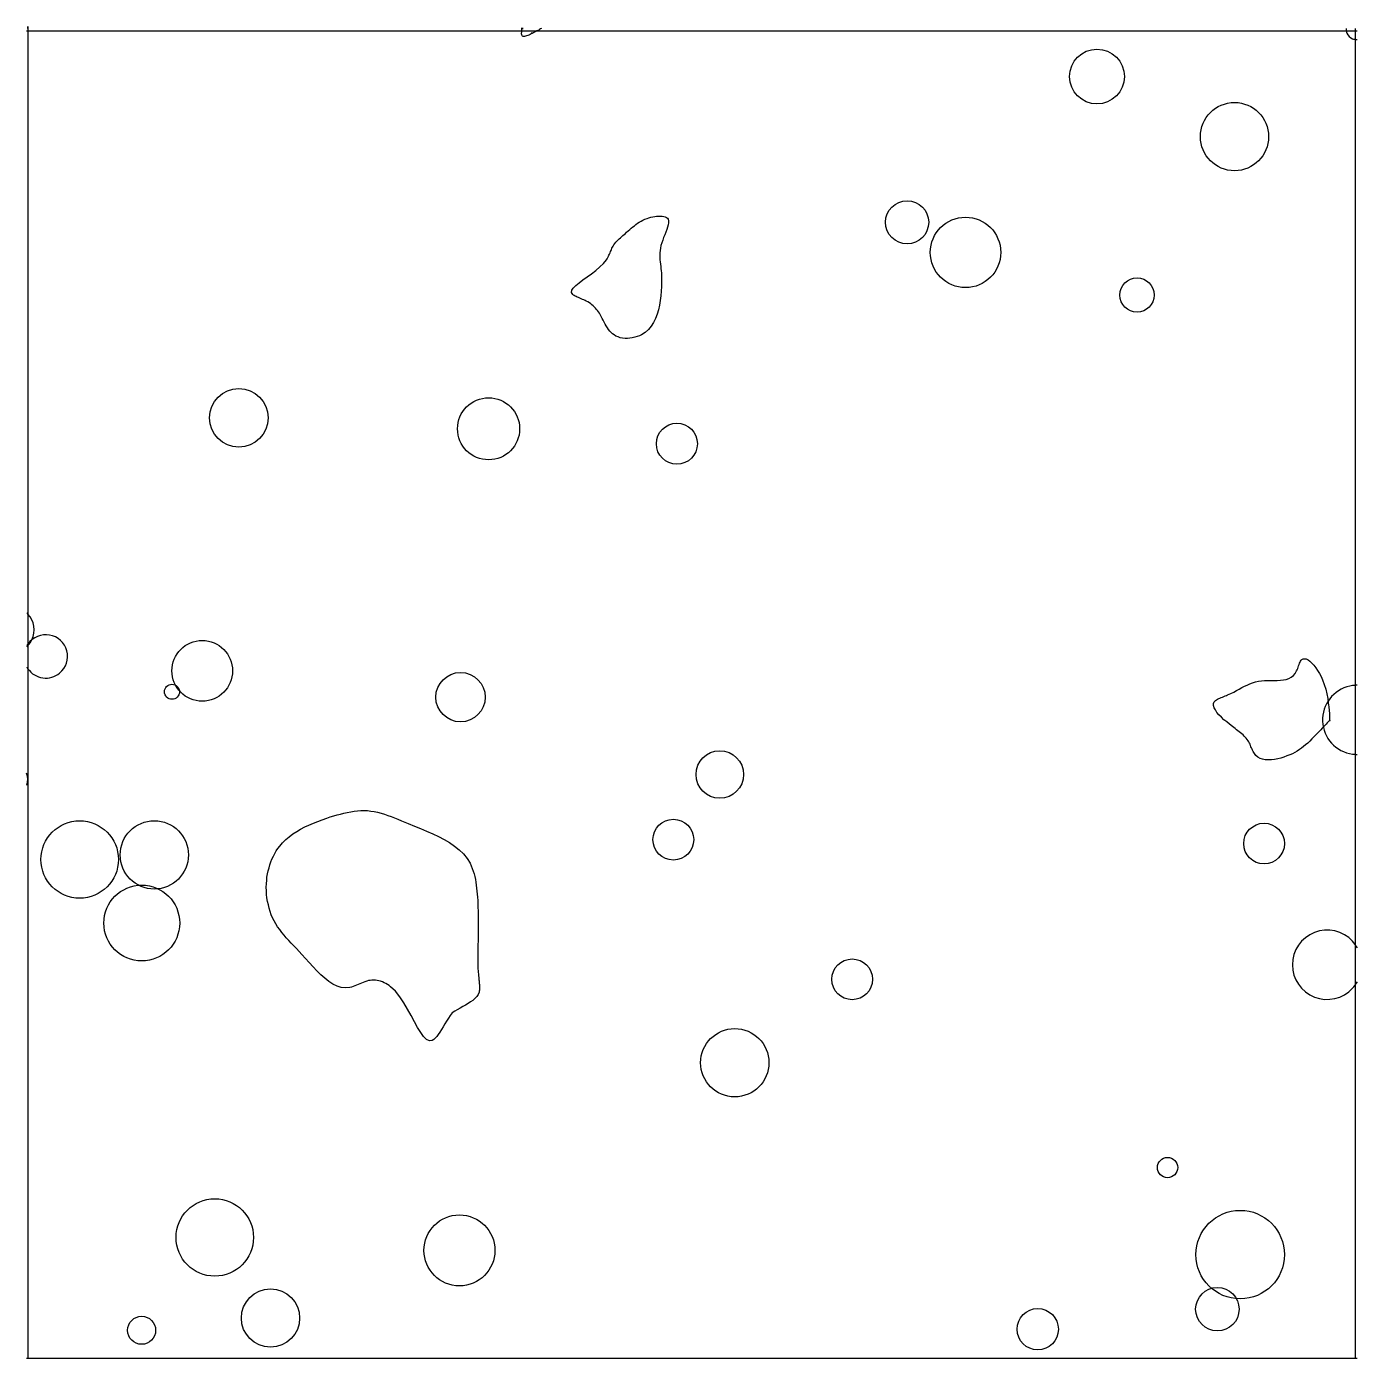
# Model space of a CAD drawing. Extents: x 10.039 to 11.025, y 5.54 to 6.527.
import ezdxf

# ---------------------------------------------------------------- set-up
doc = ezdxf.new("R2010")
doc.units = 0
doc.layers.add('LAYER1', color=7, linetype='CONTINUOUS')
doc.layers.add('LAYER12', color=5, linetype='CONTINUOUS')

msp = doc.modelspace()

# ---------------------------------------------------------------- linework, layer by layer
at = {"layer": 'LAYER1', "color": 7, "linetype": 'CONTINUOUS'}
for points in [[(10.4056, 6.5218), (10.4056, 6.5222), (10.4057, 6.5225), (10.4057, 6.5229), (10.4057, 6.5232), (10.4057, 6.5235), (10.4057, 6.5239), (10.4058, 6.5242), (10.4058, 6.5245), (10.4058, 6.5247), (10.4058, 6.525), (10.4058, 6.5252), (10.4058, 6.5253), (10.4058, 6.5255), (10.4058, 6.5257), (10.4058, 6.5258), (10.4058, 6.5258), (10.4058, 6.5258), (10.4058, 6.5258), (10.4058, 6.5258), (10.4058, 6.5257), (10.4058, 6.5256), (10.4058, 6.5256), (10.4058, 6.5255), (10.4058, 6.5253)], [(10.4058, 6.5253), (10.4058, 6.5253), (10.4058, 6.5253), (10.4058, 6.5253), (10.4058, 6.5253), (10.4058, 6.5253), (10.4058, 6.5253), (10.4058, 6.5253), (10.4058, 6.5253), (10.4058, 6.5253), (10.4058, 6.5253), (10.4058, 6.5253), (10.4058, 6.5253), (10.4058, 6.5253), (10.4058, 6.5253), (10.4058, 6.5253), (10.4058, 6.5253), (10.4058, 6.5253), (10.4058, 6.5253), (10.4058, 6.5253), (10.4058, 6.5253), (10.4058, 6.5253), (10.4058, 6.5253), (10.4058, 6.5253), (10.4058, 6.5253)], [(10.4058, 6.5253), (10.4058, 6.5253), (10.4058, 6.5253), (10.4058, 6.5253), (10.4058, 6.5253), (10.4058, 6.5253), (10.4058, 6.5253), (10.4058, 6.5253), (10.4058, 6.5253), (10.4058, 6.5253), (10.4058, 6.5253), (10.4058, 6.5253), (10.4058, 6.5253), (10.4061, 6.5253), (10.4064, 6.5253), (10.4066, 6.5253), (10.4066, 6.5253), (10.4067, 6.5253), (10.4067, 6.5253), (10.4066, 6.5253), (10.4065, 6.5253), (10.4063, 6.5253), (10.4062, 6.5253), (10.406, 6.5253), (10.4058, 6.5253)], [(10.4204, 6.5253), (10.4196, 6.525), (10.4189, 6.5246), (10.4182, 6.5242), (10.4175, 6.5238), (10.4168, 6.5235), (10.4162, 6.5231), (10.4156, 6.5228), (10.4151, 6.5226), (10.4146, 6.5223), (10.4142, 6.5221), (10.4139, 6.5219), (10.4136, 6.5218), (10.4135, 6.5217), (10.4134, 6.5217), (10.4134, 6.5217), (10.4133, 6.5216), (10.4133, 6.5216), (10.4133, 6.5216), (10.4133, 6.5217), (10.4134, 6.5217), (10.4134, 6.5217), (10.4135, 6.5217), (10.4135, 6.5218), (10.4136, 6.5218)], [(10.4204, 6.5253), (10.4204, 6.5253), (10.4204, 6.5253), (10.4204, 6.5253), (10.4204, 6.5253), (10.4204, 6.5253), (10.4204, 6.5253), (10.4204, 6.5253), (10.4204, 6.5253), (10.4204, 6.5253), (10.4204, 6.5253), (10.4204, 6.5253), (10.4204, 6.5253), (10.4204, 6.5253), (10.4204, 6.5253), (10.4204, 6.5253), (10.4204, 6.5253), (10.4204, 6.5253), (10.4204, 6.5253), (10.4204, 6.5253), (10.4204, 6.5253), (10.4204, 6.5253), (10.4204, 6.5253), (10.4204, 6.5253), (10.4204, 6.5253)], [(10.4204, 6.5253), (10.4204, 6.5253), (10.4204, 6.5253), (10.4204, 6.5253), (10.4204, 6.5253), (10.4204, 6.5253), (10.4204, 6.5253), (10.4204, 6.5253), (10.4204, 6.5253), (10.4204, 6.5253), (10.4204, 6.5253), (10.4204, 6.5253), (10.4204, 6.5253), (10.4204, 6.5253), (10.4204, 6.5253), (10.4204, 6.5253), (10.4204, 6.5253), (10.4204, 6.5253), (10.4204, 6.5253), (10.4204, 6.5253), (10.4204, 6.5253), (10.4204, 6.5253), (10.4204, 6.5253), (10.4204, 6.5253), (10.4204, 6.5253)], [(10.4136, 6.5218), (10.4127, 6.5214), (10.4118, 6.5209), (10.4109, 6.5205), (10.4101, 6.5202), (10.4093, 6.5199), (10.4085, 6.5196), (10.4078, 6.5195), (10.4072, 6.5194), (10.4067, 6.5195), (10.4063, 6.5197), (10.406, 6.52), (10.4057, 6.5205), (10.4057, 6.5206), (10.4057, 6.5207), (10.4057, 6.5208), (10.4057, 6.5209), (10.4057, 6.521), (10.4057, 6.5211), (10.4056, 6.5212), (10.4056, 6.5213), (10.4056, 6.5214), (10.4056, 6.5216), (10.4056, 6.5217), (10.4056, 6.5218)], [(10.4056, 6.5218), (10.4056, 6.5218), (10.4056, 6.5218), (10.4056, 6.5218), (10.4056, 6.5218), (10.4056, 6.5218), (10.4056, 6.5218), (10.4056, 6.5218), (10.4056, 6.5218), (10.4056, 6.5218), (10.4056, 6.5218), (10.4056, 6.5218), (10.4056, 6.5218), (10.4056, 6.5218), (10.4056, 6.5218), (10.4056, 6.5218), (10.4056, 6.5218), (10.4056, 6.5218), (10.4056, 6.5218), (10.4056, 6.5218), (10.4056, 6.5218), (10.4056, 6.5218), (10.4056, 6.5218), (10.4056, 6.5218), (10.4056, 6.5218)], [(10.4056, 6.5218), (10.4056, 6.5218), (10.4056, 6.5218), (10.4056, 6.5218), (10.4056, 6.5218), (10.4056, 6.5218), (10.4056, 6.5218), (10.4056, 6.5218), (10.4056, 6.5218), (10.4056, 6.5218), (10.4056, 6.5218), (10.4056, 6.5218), (10.4056, 6.5218), (10.4056, 6.5218), (10.4056, 6.5218), (10.4056, 6.5218), (10.4056, 6.5218), (10.4056, 6.5218), (10.4056, 6.5218), (10.4056, 6.5218), (10.4056, 6.5218), (10.4056, 6.5218), (10.4056, 6.5218), (10.4056, 6.5218), (10.4056, 6.5218)], [(10.4136, 6.5218), (10.4136, 6.5218), (10.4136, 6.5218), (10.4136, 6.5218), (10.4136, 6.5218), (10.4136, 6.5218), (10.4136, 6.5218), (10.4136, 6.5218), (10.4136, 6.5218), (10.4136, 6.5218), (10.4136, 6.5218), (10.4136, 6.5218), (10.4136, 6.5218), (10.4133, 6.5218), (10.413, 6.5218), (10.4129, 6.5218), (10.4128, 6.5218), (10.4127, 6.5218), (10.4128, 6.5218), (10.4128, 6.5218), (10.4129, 6.5218), (10.4131, 6.5218), (10.4132, 6.5218), (10.4134, 6.5218), (10.4136, 6.5218)], [(10.4136, 6.5218), (10.4136, 6.5218), (10.4136, 6.5218), (10.4136, 6.5218), (10.4136, 6.5218), (10.4136, 6.5218), (10.4136, 6.5218), (10.4136, 6.5218), (10.4136, 6.5218), (10.4136, 6.5218), (10.4136, 6.5218), (10.4136, 6.5218), (10.4136, 6.5218), (10.4136, 6.5218), (10.4136, 6.5218), (10.4136, 6.5218), (10.4136, 6.5218), (10.4136, 6.5218), (10.4136, 6.5218), (10.4136, 6.5218), (10.4136, 6.5218), (10.4136, 6.5218), (10.4136, 6.5218), (10.4136, 6.5218), (10.4136, 6.5218)], [(10.5137, 6.3848), (10.5142, 6.3839), (10.5145, 6.3828), (10.5144, 6.3814), (10.5141, 6.3799), (10.5137, 6.3782), (10.5131, 6.3764), (10.5124, 6.3745), (10.5116, 6.3725), (10.5108, 6.3705), (10.5101, 6.3685), (10.5094, 6.3664), (10.5088, 6.3645), (10.5084, 6.3626), (10.5082, 6.3608), (10.508, 6.359), (10.5079, 6.3573), (10.508, 6.3556), (10.508, 6.3539), (10.5082, 6.3523), (10.5084, 6.3506), (10.5086, 6.349), (10.5087, 6.3474), (10.5089, 6.3458), (10.5091, 6.3442), (10.5091, 6.3434), (10.5092, 6.3425), (10.5092, 6.3417), (10.5093, 6.3409), (10.5093, 6.3401), (10.5093, 6.3392), (10.5093, 6.3384), (10.5093, 6.3375), (10.5093, 6.3367), (10.5093, 6.3358), (10.5092, 6.3349), (10.5092, 6.334), (10.509, 6.3306), (10.5087, 6.3272), (10.5083, 6.3237), (10.5077, 6.3202), (10.5069, 6.3168), (10.506, 6.3135), (10.5048, 6.3104), (10.5033, 6.3074), (10.5016, 6.3047), (10.4995, 6.3023), (10.4971, 6.3001), (10.4944, 6.2984), (10.4928, 6.2976), (10.4911, 6.297), (10.4894, 6.2965), (10.4876, 6.2961), (10.4858, 6.2958), (10.484, 6.2957), (10.4822, 6.2957), (10.4804, 6.2959), (10.4787, 6.2962), (10.4771, 6.2967), (10.4755, 6.2974), (10.4741, 6.2982), (10.4729, 6.299), (10.4719, 6.3), (10.4709, 6.3011), (10.47, 6.3023), (10.4691, 6.3036), (10.4683, 6.3049), (10.4675, 6.3063), (10.4668, 6.3077), (10.4661, 6.3091), (10.4653, 6.3105), (10.4646, 6.3119), (10.4638, 6.3133), (10.4632, 6.3143), (10.4625, 6.3153), (10.4618, 6.3163), (10.4611, 6.3172), (10.4603, 6.3181), (10.4595, 6.3189), (10.4586, 6.3198), (10.4577, 6.3205), (10.4568, 6.3213), (10.4558, 6.322), (10.4547, 6.3227), (10.4535, 6.3233), (10.4526, 6.3238), (10.4516, 6.3242), (10.4506, 6.3246), (10.4497, 6.3251), (10.4487, 6.3255), (10.4477, 6.3259), (10.4468, 6.3262), (10.446, 6.3266), (10.4452, 6.327), (10.4445, 6.3274), (10.4439, 6.3278), (10.4434, 6.3283), (10.4425, 6.3297), (10.4427, 6.3313), (10.4438, 6.333), (10.4457, 6.3349), (10.4481, 6.3369), (10.451, 6.339), (10.4541, 6.3412), (10.4574, 6.3436), (10.4606, 6.346), (10.4636, 6.3486), (10.4663, 6.3512), (10.4684, 6.3539), (10.469, 6.3547), (10.4695, 6.3556), (10.4699, 6.3565), (10.4703, 6.3574), (10.4707, 6.3582), (10.4711, 6.3591), (10.4714, 6.36), (10.4718, 6.3608), (10.4722, 6.3616), (10.4725, 6.3625), (10.4729, 6.3633), (10.4734, 6.3641), (10.474, 6.365), (10.4747, 6.366), (10.4754, 6.3669), (10.4762, 6.3678), (10.477, 6.3686), (10.4779, 6.3695), (10.4788, 6.3703), (10.4797, 6.3711), (10.4806, 6.3719), (10.4815, 6.3727), (10.4825, 6.3735), (10.4834, 6.3743), (10.4845, 6.3753), (10.4857, 6.3763), (10.4868, 6.3773), (10.4879, 6.3783), (10.4891, 6.3792), (10.4903, 6.3801), (10.4915, 6.381), (10.4927, 6.3819), (10.4941, 6.3826), (10.4955, 6.3834), (10.4969, 6.384), (10.4985, 6.3846), (10.4999, 6.3851), (10.5013, 6.3854), (10.5027, 6.3858), (10.5042, 6.386), (10.5056, 6.3862), (10.5071, 6.3863), (10.5084, 6.3863), (10.5097, 6.3862), (10.5109, 6.386), (10.512, 6.3857), (10.5129, 6.3853), (10.5137, 6.3848)], [(10.9188, 6.0263), (10.9192, 6.0268), (10.9198, 6.0273), (10.9205, 6.0278), (10.9213, 6.0282), (10.9221, 6.0287), (10.9229, 6.0291), (10.9239, 6.0295), (10.9248, 6.0299), (10.9258, 6.0303), (10.9268, 6.0307), (10.9278, 6.0311), (10.9287, 6.0315), (10.931, 6.0326), (10.9332, 6.0336), (10.9353, 6.0347), (10.9373, 6.0358), (10.9393, 6.0369), (10.9412, 6.0379), (10.9432, 6.0388), (10.9452, 6.0397), (10.9472, 6.0405), (10.9493, 6.0411), (10.9515, 6.0416), (10.9537, 6.042), (10.956, 6.0422), (10.9583, 6.0422), (10.9607, 6.0422), (10.9631, 6.0422), (10.9654, 6.0422), (10.9678, 6.0424), (10.97, 6.0426), (10.9721, 6.043), (10.9741, 6.0437), (10.9759, 6.0446), (10.9775, 6.0458), (10.9788, 6.0474), (10.9793, 6.0483), (10.9797, 6.0492), (10.9802, 6.0501), (10.9806, 6.0511), (10.9809, 6.0521), (10.9813, 6.053), (10.9816, 6.054), (10.982, 6.0549), (10.9824, 6.0557), (10.9828, 6.0564), (10.9832, 6.0571), (10.9836, 6.0576), (10.9846, 6.0582), (10.9858, 6.0583), (10.987, 6.0581), (10.9883, 6.0574), (10.9897, 6.0564), (10.9911, 6.055), (10.9926, 6.0534), (10.994, 6.0516), (10.9954, 6.0496), (10.9967, 6.0474), (10.9979, 6.0451), (10.999, 6.0427), (11.0003, 6.0392), (11.0014, 6.0357), (11.0022, 6.0323), (11.0029, 6.0289), (11.0033, 6.0257), (11.0037, 6.0227), (11.0039, 6.02), (11.0041, 6.0176), (11.0042, 6.0156), (11.0042, 6.0141), (11.0043, 6.0131), (11.0045, 6.0126), (11.0045, 6.0126), (11.0046, 6.0126), (11.0046, 6.0126), (11.0046, 6.0127), (11.0046, 6.0127), (11.0046, 6.0127), (11.0046, 6.0127), (11.0046, 6.0127), (11.0046, 6.0127), (11.0046, 6.0127), (11.0046, 6.0127), (11.0045, 6.0126), (11.0042, 6.0124), (11.0038, 6.012), (11.0032, 6.0114), (11.0025, 6.0107), (11.0017, 6.0098), (11.0008, 6.0089), (10.9998, 6.0079), (10.9988, 6.0068), (10.9978, 6.0057), (10.9967, 6.0046), (10.9957, 6.0035), (10.9946, 6.0024), (10.9929, 6.0006), (10.9912, 5.9989), (10.9896, 5.9973), (10.9881, 5.9958), (10.9865, 5.9945), (10.985, 5.9932), (10.9835, 5.992), (10.9819, 5.9909), (10.9803, 5.9898), (10.9785, 5.9888), (10.9767, 5.9879), (10.9747, 5.987), (10.9726, 5.9862), (10.9704, 5.9854), (10.9681, 5.9847), (10.9658, 5.9841), (10.9634, 5.9836), (10.9611, 5.9834), (10.9588, 5.9833), (10.9566, 5.9834), (10.9546, 5.9838), (10.9527, 5.9844), (10.951, 5.9853), (10.9496, 5.9866), (10.949, 5.9873), (10.9485, 5.988), (10.9481, 5.9888), (10.9476, 5.9896), (10.9472, 5.9905), (10.9468, 5.9913), (10.9464, 5.9922), (10.946, 5.9931), (10.9456, 5.994), (10.9453, 5.9949), (10.9448, 5.9957), (10.9444, 5.9966), (10.9438, 5.9975), (10.9432, 5.9985), (10.9425, 5.9993), (10.9417, 6.0002), (10.9409, 6.001), (10.9401, 6.0018), (10.9392, 6.0025), (10.9383, 6.0033), (10.9373, 6.0041), (10.9363, 6.0048), (10.9353, 6.0056), (10.9342, 6.0065), (10.9322, 6.008), (10.9301, 6.0097), (10.928, 6.0114), (10.926, 6.0131), (10.9241, 6.0149), (10.9223, 6.0168), (10.9208, 6.0185), (10.9196, 6.0203), (10.9187, 6.0219), (10.9182, 6.0235), (10.9182, 6.025), (10.9188, 6.0263)], [(10.3541, 5.7958), (10.3527, 5.7938), (10.3513, 5.7918), (10.35, 5.7897), (10.3487, 5.7876), (10.3474, 5.7855), (10.3462, 5.7835), (10.345, 5.7816), (10.3438, 5.7799), (10.3427, 5.7784), (10.3415, 5.7771), (10.3404, 5.7761), (10.3393, 5.7754), (10.3372, 5.7751), (10.3351, 5.7761), (10.3329, 5.7782), (10.3308, 5.7813), (10.3285, 5.785), (10.3262, 5.7893), (10.3237, 5.7939), (10.3211, 5.7986), (10.3183, 5.8033), (10.3153, 5.8078), (10.312, 5.8118), (10.3085, 5.8151), (10.3073, 5.816), (10.3061, 5.8169), (10.3049, 5.8176), (10.3037, 5.8182), (10.3024, 5.8188), (10.3011, 5.8193), (10.2998, 5.8196), (10.2985, 5.8199), (10.2972, 5.8201), (10.2959, 5.8201), (10.2946, 5.8201), (10.2933, 5.8199), (10.2921, 5.8197), (10.2908, 5.8193), (10.2895, 5.8189), (10.2882, 5.8184), (10.287, 5.8179), (10.2857, 5.8174), (10.2845, 5.8168), (10.2832, 5.8163), (10.282, 5.8158), (10.2808, 5.8153), (10.2795, 5.8149), (10.2783, 5.8146), (10.2751, 5.8143), (10.2719, 5.8147), (10.2688, 5.8157), (10.2657, 5.8172), (10.2627, 5.8191), (10.2597, 5.8215), (10.2568, 5.8241), (10.2539, 5.827), (10.251, 5.83), (10.2482, 5.8331), (10.2455, 5.8362), (10.2427, 5.8392), (10.2407, 5.8414), (10.2387, 5.8435), (10.2368, 5.8455), (10.2349, 5.8475), (10.233, 5.8495), (10.2312, 5.8515), (10.2295, 5.8535), (10.2279, 5.8555), (10.2263, 5.8575), (10.2248, 5.8596), (10.2235, 5.8618), (10.2222, 5.864), (10.2211, 5.8663), (10.2201, 5.8686), (10.2193, 5.8709), (10.2185, 5.8734), (10.2179, 5.8759), (10.2173, 5.8784), (10.2169, 5.881), (10.2166, 5.8836), (10.2165, 5.8862), (10.2164, 5.8889), (10.2165, 5.8915), (10.2167, 5.8941), (10.2169, 5.8964), (10.2173, 5.8988), (10.2178, 5.901), (10.2184, 5.9033), (10.219, 5.9055), (10.2198, 5.9077), (10.2206, 5.9098), (10.2216, 5.9119), (10.2226, 5.9139), (10.2238, 5.9158), (10.225, 5.9177), (10.2263, 5.9194), (10.2285, 5.9219), (10.2308, 5.9243), (10.2334, 5.9264), (10.236, 5.9284), (10.2389, 5.9303), (10.2418, 5.932), (10.2449, 5.9336), (10.248, 5.935), (10.2513, 5.9364), (10.2545, 5.9377), (10.2579, 5.939), (10.2612, 5.9401), (10.2637, 5.941), (10.2663, 5.9418), (10.2688, 5.9425), (10.2713, 5.9432), (10.2738, 5.9439), (10.2764, 5.9444), (10.2789, 5.9449), (10.2814, 5.9453), (10.2839, 5.9456), (10.2864, 5.9457), (10.2888, 5.9458), (10.2913, 5.9457), (10.2938, 5.9454), (10.2963, 5.945), (10.2989, 5.9445), (10.3014, 5.9438), (10.3039, 5.9431), (10.3064, 5.9422), (10.3089, 5.9413), (10.3114, 5.9403), (10.3139, 5.9393), (10.3165, 5.9382), (10.319, 5.9372), (10.3216, 5.9361), (10.3261, 5.9342), (10.3307, 5.9324), (10.3352, 5.9305), (10.3397, 5.9286), (10.344, 5.9265), (10.3482, 5.9243), (10.3522, 5.922), (10.3559, 5.9194), (10.3594, 5.9167), (10.3625, 5.9136), (10.3651, 5.9103), (10.3674, 5.9067), (10.3683, 5.9048), (10.369, 5.9029), (10.3697, 5.9009), (10.3703, 5.8989), (10.3708, 5.8968), (10.3713, 5.8947), (10.3717, 5.8926), (10.372, 5.8904), (10.3722, 5.8882), (10.3725, 5.886), (10.3727, 5.8838), (10.3728, 5.8816), (10.373, 5.879), (10.3731, 5.8764), (10.3732, 5.8739), (10.3733, 5.8714), (10.3734, 5.8688), (10.3734, 5.8663), (10.3734, 5.8638), (10.3734, 5.8613), (10.3734, 5.8588), (10.3734, 5.8564), (10.3734, 5.8539), (10.3733, 5.8514), (10.3733, 5.849), (10.3732, 5.8465), (10.3731, 5.844), (10.3731, 5.8416), (10.3731, 5.8391), (10.373, 5.8366), (10.3731, 5.8341), (10.3731, 5.8316), (10.3732, 5.829), (10.3733, 5.8265), (10.3735, 5.8239), (10.3738, 5.8212), (10.3739, 5.8204), (10.374, 5.8195), (10.3741, 5.8186), (10.3742, 5.8177), (10.3743, 5.8168), (10.3743, 5.816), (10.3744, 5.8151), (10.3744, 5.8143), (10.3743, 5.8135), (10.3743, 5.8127), (10.3741, 5.8119), (10.374, 5.8112), (10.3733, 5.8094), (10.3723, 5.8079), (10.371, 5.8064), (10.3695, 5.8051), (10.3678, 5.8039), (10.366, 5.8027), (10.364, 5.8016), (10.362, 5.8005), (10.36, 5.7994), (10.3579, 5.7982), (10.356, 5.797), (10.3541, 5.7958)]]:
    msp.add_lwpolyline(points, dxfattribs=at)
for centre, radius in [((10.8319, 6.4897), 0.0203), ((10.9338, 6.4452), 0.0253), ((10.6912, 6.3817), 0.016), ((10.7345, 6.3594), 0.0261), ((10.8616, 6.3278), 0.0127), ((10.196, 6.2368), 0.0217), ((10.3811, 6.2287), 0.023), ((10.5206, 6.2176), 0.0152), ((10.1689, 6.0493), 0.0225), ((10.3603, 6.0298), 0.0183), ((10.1465, 6.0338), 0.0056), ((10.5524, 5.9725), 0.0176), ((10.0781, 5.9095), 0.0287), ((10.1334, 5.9129), 0.0253), ((10.518, 5.9242), 0.0151), ((10.9557, 5.9213), 0.0151), ((10.1241, 5.8624), 0.0281), ((10.6505, 5.8207), 0.0151), ((10.5635, 5.7589), 0.0253), ((10.8842, 5.6812), 0.0075), ((10.1782, 5.6294), 0.0287), ((10.3595, 5.6198), 0.0263), ((10.938, 5.6167), 0.0328), ((10.2195, 5.5697), 0.0216), ((10.9211, 5.5762), 0.0161), ((10.788, 5.5614), 0.0153), ((10.124, 5.5606), 0.0104)]:
    msp.add_circle(centre, radius, dxfattribs=at)
for centre, radius, start, end in [((11.0241, 6.5248), 0.0076, 175.6647, -156.8704), ((11.0241, 6.5248), 0.0076, -156.8694, -112.2583), ((11.0241, 6.5248), 0.0076, -112.2572, -89.2874), ((11.0241, 6.5248), 0.0076, -89.2874, -84.8763), ((10.0275, 6.0797), 0.0169, 43.4376, 47.8117), ((10.0275, 6.0797), 0.0169, -25.6526, 43.438), ((10.0275, 6.0797), 0.0169, -43.4388, -25.6408), ((10.053, 6.06), 0.0161, -50.4131, 145.2125), ((10.0275, 6.0797), 0.0169, -47.8137, -43.4377), ((10.053, 6.06), 0.0161, 145.2131, 151.4407), ((10.053, 6.06), 0.0161, -151.4274, -145.1856), ((10.053, 6.06), 0.0161, -145.1853, -50.4127), ((11.0246, 6.013), 0.0256, 102.242, -97.5193), ((11.0246, 6.013), 0.0256, 97.5192, 102.2418), ((11.0246, 6.013), 0.0256, 89.559, 97.5192), ((11.0246, 6.013), 0.0256, -97.5203, -89.5589), ((10.0268, 5.969), 0.0128, -20.0825, 20.121), ((11.0024, 5.8315), 0.0257, 42.7757, -42.7659), ((11.0024, 5.8315), 0.0257, 29.2335, 42.7747), ((11.0024, 5.8315), 0.0257, -42.7671, -29.2249)]:
    msp.add_arc(centre, radius, start, end, dxfattribs=at)
at = {"layer": 'LAYER12', "color": 5, "linetype": 'CONTINUOUS'}
for points in [[(10.0388, 6.5235), (10.0398, 6.5235)], [(10.0398, 6.5253), (10.0398, 6.5267)], [(10.0398, 6.5267), (10.0398, 6.5228)], [(10.0398, 6.5235), (10.0428, 6.5235)], [(10.0428, 6.5235), (10.0467, 6.5235)], [(10.0467, 6.5235), (11.0142, 6.5235)], [(11.0142, 6.5235), (11.0213, 6.5235)], [(11.0213, 6.5235), (11.0248, 6.5235)], [(11.0235, 6.5218), (11.0235, 6.5253)], [(10.0398, 6.5228), (10.0398, 6.5218)], [(10.0398, 6.5218), (10.0398, 5.5403)], [(11.0235, 5.5403), (11.0235, 6.5218)], [(10.0388, 5.5398), (10.0388, 5.5398)], [(10.0398, 5.5398), (10.0388, 5.5398)], [(10.0398, 5.5399), (10.0398, 5.5403)], [(10.0398, 5.5403), (10.0398, 5.5403)], [(10.0398, 5.5403), (10.0398, 5.5403)], [(10.0398, 5.5403), (10.0398, 5.5399)], [(11.0213, 5.5398), (10.0398, 5.5398)], [(10.0398, 5.5398), (10.0398, 5.5398)], [(10.0398, 5.5398), (10.0398, 5.5398)], [(11.0248, 5.5398), (11.0213, 5.5398)]]:
    msp.add_lwpolyline(points, dxfattribs=at)

doc.saveas('drawing.dxf')
